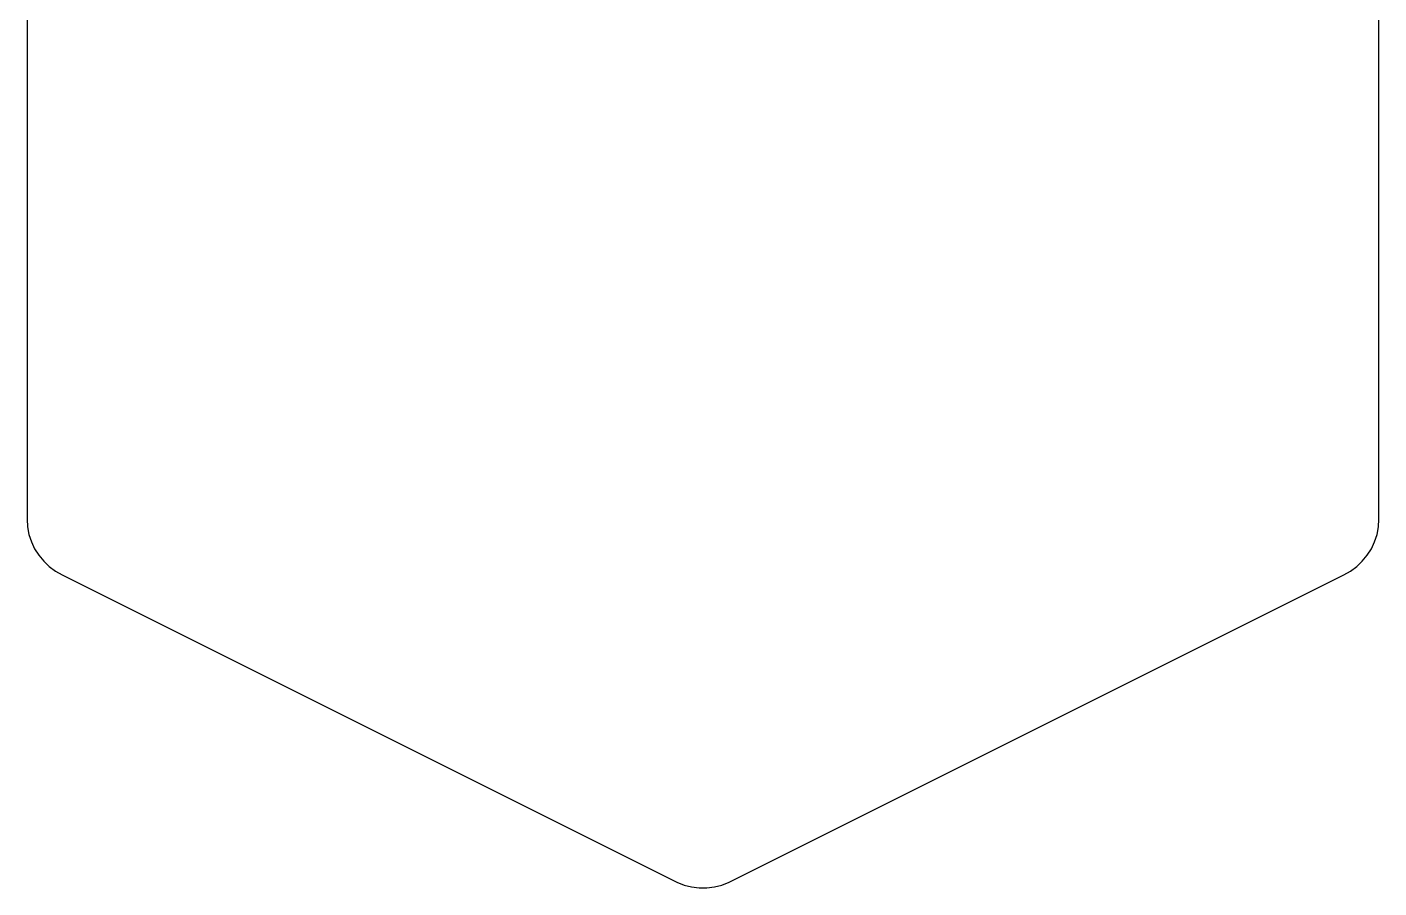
# Model space of a CAD drawing. Header units: metres. Extents: x -11 to 11, y -31 to 26.
# Drawn here: x -11 to 11, y -31 to -17 of the extents above; entities that cross this region are included whole.
import ezdxf

# ---------------------------------------------------------------- set-up
doc = ezdxf.new("R2010")
doc.units = ezdxf.units.M

msp = doc.modelspace()

# ---------------------------------------------------------------- linework, layer by layer
for p, q in [((-11, 25), (-11, -25)), ((11, -25), (11, 25)), ((-11, -25), (-10.9921, -25.1253)), ((10.9921, -25.1253), (11, -25)), ((-10.9921, -25.1253), (-10.9686, -25.2487)), ((-10.9686, -25.2487), (-10.9298, -25.3681)), ((10.9298, -25.3681), (10.9686, -25.2487)), ((10.9686, -25.2487), (10.9921, -25.1253)), ((-10.9298, -25.3681), (-10.8763, -25.4818)), ((-10.8763, -25.4818), (-10.809, -25.5878)), ((10.809, -25.5878), (10.8763, -25.4818)), ((10.8763, -25.4818), (10.9298, -25.3681)), ((-10.809, -25.5878), (-10.729, -25.6845)), ((-10.729, -25.6845), (-10.6374, -25.7705)), ((10.6374, -25.7705), (10.729, -25.6845)), ((10.729, -25.6845), (10.809, -25.5878)), ((-10.6374, -25.7705), (-10.5358, -25.8443)), ((-10.5358, -25.8443), (-10.4258, -25.9048)), ((-10.4258, -25.9048), (-0.425766, -30.9048)), ((0.425766, -30.9048), (10.4258, -25.9048)), ((10.4258, -25.9048), (10.5358, -25.8443)), ((10.5358, -25.8443), (10.6374, -25.7705)), ((-0.425766, -30.9048), (-0.309006, -30.951)), ((-0.309006, -30.951), (-0.187378, -30.9823)), ((-0.187378, -30.9823), (-0.06279, -30.998)), ((-0.06279, -30.998), (0.06279, -30.998)), ((0.06279, -30.998), (0.187378, -30.9823)), ((0.187378, -30.9823), (0.309006, -30.951)), ((0.309006, -30.951), (0.425766, -30.9048))]:
    msp.add_line(p, q)

doc.saveas('drawing.dxf')
